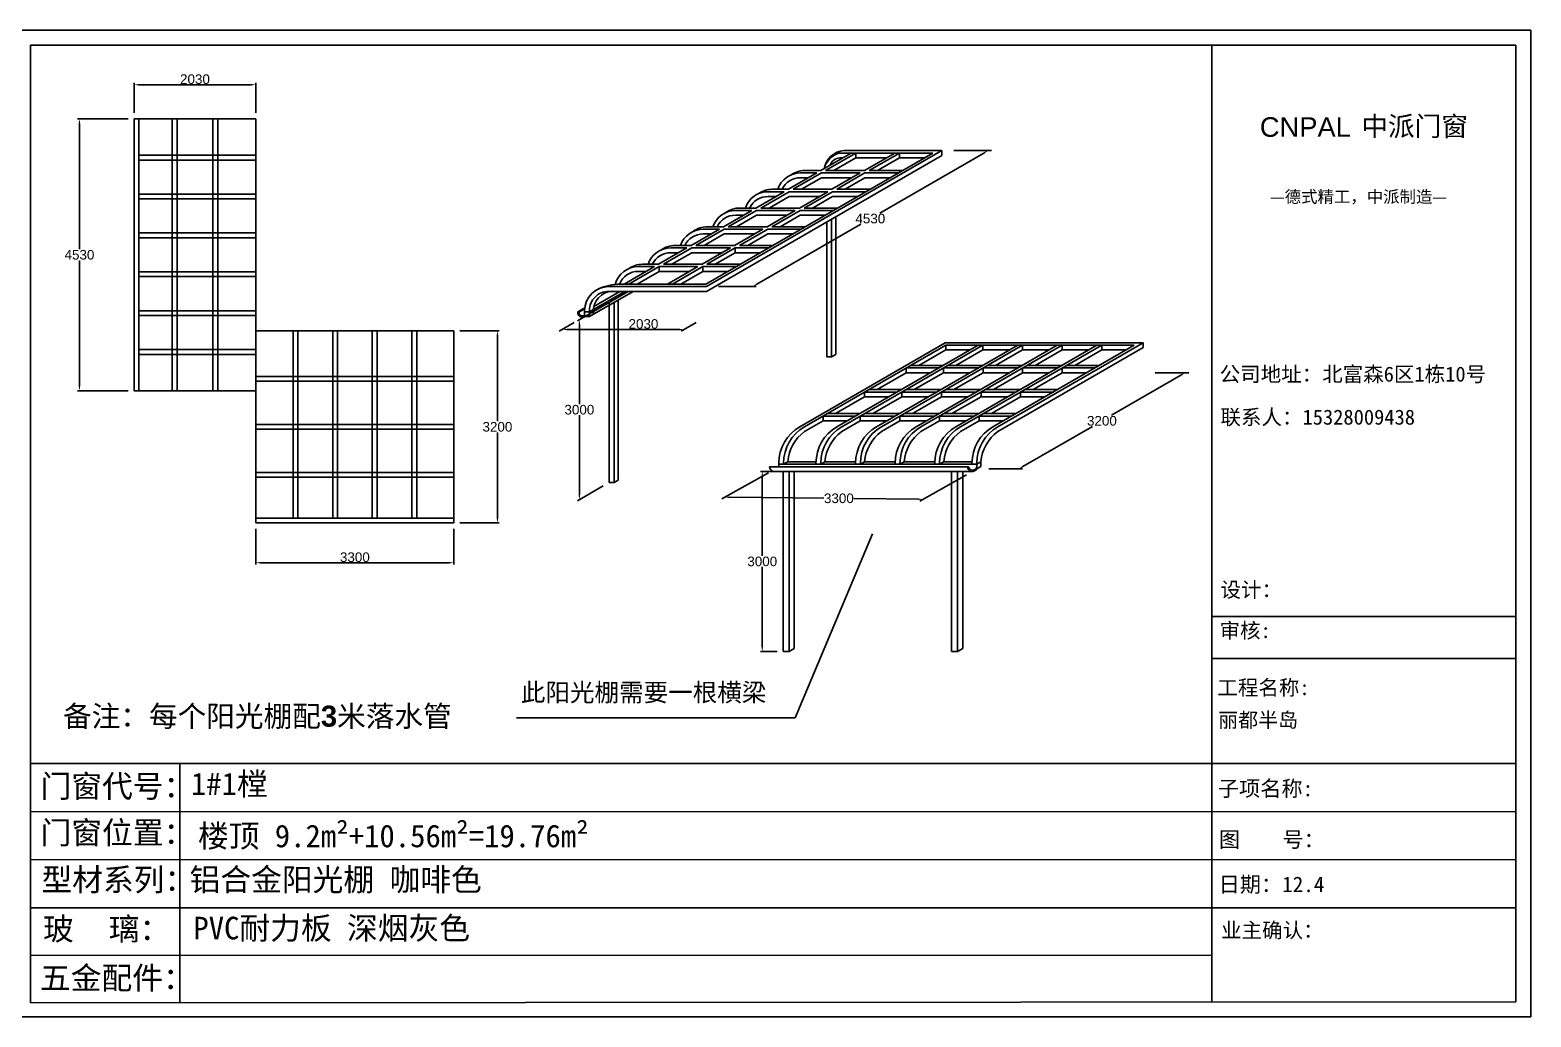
# Model space of a CAD drawing. Header units: inches. Extents: x -138455 to 599497, y -747149 to 13167.
# Drawn here: x 209278 to 234294, y -572479 to -556041 of the extents above; entities that cross this region are included whole.
import ezdxf

# ---------------------------------------------------------------- set-up
doc = ezdxf.new("R2010")
doc.units = ezdxf.units.IN
doc.header["$MEASUREMENT"] = 0
doc.header["$PDMODE"] = 35
doc.header["$PDSIZE"] = -3
doc.layers.add('0 @ 1', color=7, linetype='Continuous')
doc.styles.add('Annotative', font='arialbd.ttf')
doc.styles.add('MtXpl_', font='')
doc.styles.get("Standard").update_dxf_attribs({"font": 'arial.ttf'})
doc.styles.get('MtXpl_').set_extended_font_data('SimSun')
doc.dimstyles.get("Standard").update_dxf_attribs({"dimtxt": 80, "dimasz": 70, "dimexe": 40, "dimexo": 80, "dimgap": 0, "dimtad": 1, "dimtih": 1, "dimtoh": 1, "dimdec": 0, "dimzin": 0, "dimdsep": 46, "dimtxsty": 'Standard', "dimcen": 0.09, "dimadec": 0, "dimazin": 0, "dimtfac": 1, "dimtdec": 0, "dimtofl": 0, "dimtmove": 0, "dimatfit": 3, "dimfxl": 0, "dimtolj": 1, "dimtzin": 0, "dimarcsym": 0})

# ---------------------------------------------------------------- blocks, each defined once
blk = doc.blocks.new('*D2385')
at = {"color": 0, "lineweight": -2, "transparency": 16777216}
for p, q in [((216442, -561050), (217098, -561050)), ((217068, -561130), (217068, -562558)), ((217068, -564170), (217068, -562742)), ((216442, -564250), (217098, -564250))]:
    blk.add_line(p, q, dxfattribs=at)
at = {"color": 0, "transparency": 16777216}
for points in [[(217055, -561130), (217082, -561130), (217068, -561050)], [(217055, -564170), (217082, -564170), (217068, -564250)]]:
    blk.add_solid(points, dxfattribs=at)
at = {"layer": 'Defpoints', "color": 0, "transparency": 16777216}
for p in [(216342, -561050), (216342, -564250), (217068, -564250)]:
    blk.add_point(p, dxfattribs=at)
at = {"color": 0, "transparency": 16777216, "insert": (217068, -562650), "char_height": 160, "attachment_point": 5}
blk.add_mtext('\\A1;3200', dxfattribs=at)
blk = doc.blocks.new('*D2386')
at = {"color": 0, "lineweight": -2, "transparency": 16777216}
for p, q in [((213042, -564350), (213042, -564943)), ((216342, -564350), (216342, -564943)), ((213122, -564913), (216262, -564913))]:
    blk.add_line(p, q, dxfattribs=at)
at = {"color": 0, "transparency": 16777216}
for points in [[(213122, -564900), (213122, -564927), (213042, -564913)], [(216262, -564900), (216262, -564927), (216342, -564913)]]:
    blk.add_solid(points, dxfattribs=at)
at = {"layer": 'Defpoints', "color": 0, "transparency": 16777216}
for p in [(213042, -564250), (216342, -564250), (216342, -564913)]:
    blk.add_point(p, dxfattribs=at)
at = {"color": 0, "transparency": 16777216, "insert": (214692, -564822), "char_height": 160, "attachment_point": 5}
blk.add_mtext('\\A1;3300', dxfattribs=at)
blk = doc.blocks.new('*D2387')
at = {"color": 0, "lineweight": -2, "transparency": 16777216}
for p, q in [((221584, -563414), (220808, -563851)), ((224884, -563448), (224108, -563885)), ((220940, -563822), (222510, -563839)), ((224080, -563855), (223007, -563844))]:
    blk.add_line(p, q, dxfattribs=at)
at = {"color": 0, "transparency": 16777216}
for points in [[(220940, -563809), (220940, -563836), (220860, -563822)], [(224080, -563842), (224080, -563868), (224160, -563856)]]:
    blk.add_solid(points, dxfattribs=at)
at = {"layer": 'Defpoints', "color": 0, "transparency": 16777216}
for p in [(221758, -563316), (225058, -563350), (224160, -563856)]:
    blk.add_point(p, dxfattribs=at)
at = {"color": 0, "transparency": 16777216, "insert": (222759, -563841), "char_height": 160, "attachment_point": 5}
blk.add_mtext('\\A1;3300', dxfattribs=at)
blk = doc.blocks.new('*D2388')
at = {"color": 0, "lineweight": -2, "transparency": 16777216}
for p, q in [((210912, -557520), (210072, -557520)), ((210102, -557600), (210102, -559693)), ((210102, -561970), (210102, -559877)), ((210912, -562050), (210072, -562050))]:
    blk.add_line(p, q, dxfattribs=at)
at = {"color": 0, "transparency": 16777216}
for points in [[(210089, -557600), (210115, -557600), (210102, -557520)], [(210089, -561970), (210115, -561970), (210102, -562050)]]:
    blk.add_solid(points, dxfattribs=at)
at = {"layer": 'Defpoints', "color": 0, "transparency": 16777216}
for p in [(211012, -557520), (210102, -562050), (211012, -562050)]:
    blk.add_point(p, dxfattribs=at)
at = {"color": 0, "transparency": 16777216, "insert": (210102, -559785), "char_height": 160, "attachment_point": 5}
blk.add_mtext('\\A1;4530', dxfattribs=at)
blk = doc.blocks.new('*D2389')
at = {"color": 0, "lineweight": -2, "transparency": 16777216}
for p, q in [((211012, -557420), (211012, -556922)), ((211092, -556952), (212962, -556952)), ((213042, -557420), (213042, -556922))]:
    blk.add_line(p, q, dxfattribs=at)
at = {"color": 0, "transparency": 16777216}
for points in [[(211092, -556939), (211092, -556965), (211012, -556952)], [(212962, -556939), (212962, -556965), (213042, -556952)]]:
    blk.add_solid(points, dxfattribs=at)
at = {"layer": 'Defpoints', "color": 0, "transparency": 16777216}
for p in [(213042, -556952), (211012, -557520), (213042, -557520)]:
    blk.add_point(p, dxfattribs=at)
at = {"color": 0, "transparency": 16777216, "insert": (212027, -556860), "char_height": 160, "attachment_point": 5}
blk.add_mtext('\\A1;2030', dxfattribs=at)
blk = doc.blocks.new('*D2390')
at = {"color": 0, "lineweight": -2, "transparency": 16777216}
for p, q in [((225175, -558089), (223442, -559090)), ((224675, -558049), (225304, -558049)), ((221390, -560274), (223124, -559273)), ((220752, -560314), (221381, -560314))]:
    blk.add_line(p, q, dxfattribs=at)
at = {"color": 0, "transparency": 16777216}
for points in [[(225168, -558078), (225182, -558101), (225244, -558049)], [(221384, -560263), (221397, -560286), (221321, -560314)]]:
    blk.add_solid(points, dxfattribs=at)
at = {"layer": 'Defpoints', "color": 0, "transparency": 16777216}
for p in [(224475, -558049), (220552, -560314), (221321, -560314)]:
    blk.add_point(p, dxfattribs=at)
at = {"color": 0, "transparency": 16777216, "insert": (223283, -559182), "char_height": 160, "attachment_point": 5}
blk.add_mtext('\\A1;4530', dxfattribs=at)
blk = doc.blocks.new('*D2391')
at = {"color": 0, "lineweight": -2, "transparency": 16777216}
for p, q in [((228460, -561790), (227302, -562458)), ((228029, -561750), (228589, -561750)), ((225827, -563310), (226985, -562642)), ((225258, -563350), (225818, -563350))]:
    blk.add_line(p, q, dxfattribs=at)
at = {"color": 0, "transparency": 16777216}
for points in [[(228453, -561778), (228466, -561801), (228529, -561750)], [(225820, -563298), (225834, -563321), (225758, -563350)]]:
    blk.add_solid(points, dxfattribs=at)
at = {"layer": 'Defpoints', "color": 0, "transparency": 16777216}
for p in [(227829, -561750), (228529, -561750), (225058, -563350)]:
    blk.add_point(p, dxfattribs=at)
at = {"color": 0, "transparency": 16777216, "insert": (227143, -562550), "char_height": 160, "attachment_point": 5}
blk.add_mtext('\\A1;3200', dxfattribs=at)
blk = doc.blocks.new('*D2396')
at = {"color": 0, "lineweight": -2, "transparency": 16777216}
for p, q in [((218348, -560914), (218098, -561059)), ((220100, -561029), (218230, -561029)), ((220378, -560914), (220128, -561059))]:
    blk.add_line(p, q, dxfattribs=at)
at = {"color": 0, "transparency": 16777216}
for points in [[(218230, -561016), (218230, -561042), (218150, -561029)], [(220100, -561016), (220100, -561042), (220180, -561029)]]:
    blk.add_solid(points, dxfattribs=at)
at = {"layer": 'Defpoints', "color": 0, "transparency": 16777216}
for p in [(218522, -560814), (220552, -560814), (218150, -561029)]:
    blk.add_point(p, dxfattribs=at)
at = {"color": 0, "transparency": 16777216, "insert": (219502, -560937), "char_height": 160, "attachment_point": 5}
blk.add_mtext('\\A1;2030', dxfattribs=at)
blk = doc.blocks.new('*D2397')
at = {"color": 0, "lineweight": -2, "transparency": 16777216}
for p, q in [((221730, -563392), (221452, -563392)), ((221482, -563472), (221482, -564800)), ((221482, -566312), (221482, -564984)), ((221730, -566392), (221452, -566392))]:
    blk.add_line(p, q, dxfattribs=at)
at = {"color": 0, "transparency": 16777216}
for points in [[(221469, -563472), (221496, -563472), (221482, -563392)], [(221469, -566312), (221496, -566312), (221482, -566392)]]:
    blk.add_solid(points, dxfattribs=at)
at = {"layer": 'Defpoints', "color": 0, "transparency": 16777216}
for p in [(221830, -563392), (221482, -566392), (221830, -566392)]:
    blk.add_point(p, dxfattribs=at)
at = {"color": 0, "transparency": 16777216, "insert": (221482, -564892), "char_height": 160, "attachment_point": 5}
blk.add_mtext('\\A1;3000', dxfattribs=at)
blk = doc.blocks.new('*D2398')
at = {"color": 0, "lineweight": -2, "transparency": 16777216}
for p, q in [((218832, -560635), (218404, -560882)), ((218434, -560945), (218434, -562273)), ((218434, -563785), (218434, -562457)), ((218832, -563635), (218404, -563882))]:
    blk.add_line(p, q, dxfattribs=at)
at = {"color": 0, "transparency": 16777216}
for points in [[(218420, -560945), (218447, -560945), (218434, -560865)], [(218420, -563785), (218447, -563785), (218434, -563865)]]:
    blk.add_solid(points, dxfattribs=at)
at = {"layer": 'Defpoints', "color": 0, "transparency": 16777216}
for p in [(218932, -560577), (218932, -563577), (218434, -563865)]:
    blk.add_point(p, dxfattribs=at)
at = {"color": 0, "transparency": 16777216, "insert": (218434, -562365), "char_height": 160, "attachment_point": 5}
blk.add_mtext('\\A1;3000', dxfattribs=at)

msp = doc.modelspace()

# ---------------------------------------------------------------- linework, layer by layer
for p, q in [((234294.1, -556040.9), (209037.8, -556040.9)), ((234294.1, -556040.9), (234294.1, -572478.5)), ((209288.4, -556290.7), (234044.4, -556290.7)), ((209288.4, -572242.1), (209288.4, -556290.7)), ((228975.1, -556290.7), (228975.1, -572229)), ((234044.4, -556290.7), (234044.4, -572228.1)), ((213042.4, -557519.9), (211012.4, -557519.9)), ((211012.4, -562049.9), (211012.4, -557519.9)), ((211092.4, -562049.9), (211092.4, -557519.9)), ((211649.1, -557519.9), (211649.1, -562049.9)), ((211649.1, -557519.9), (211729.1, -557519.9)), ((211729.1, -557519.9), (211729.1, -562049.9)), ((212325.8, -557519.9), (212325.8, -562049.9)), ((212325.8, -557519.9), (212405.8, -557519.9)), ((212405.8, -557519.9), (212405.8, -562049.9)), ((213042.4, -562049.9), (213042.4, -557519.9)), ((224325.5, -558089.2), (220541, -560274.2)), ((224474.8, -558049.2), (220551.7, -560314.2)), ((222964.3, -558089.2), (222458.3, -558381.3)), ((223044.3, -558089.2), (222538.3, -558381.3)), ((224325.5, -558089.2), (222789.1, -558089.2)), ((224474.8, -558049.2), (222844.8, -558049.2)), ((223044.3, -558089.2), (223044.3, -558169.2)), ((223689.5, -558089.2), (223183.5, -558381.3)), ((223769.5, -558089.2), (223263.5, -558381.3)), ((223769.5, -558089.2), (223689.5, -558089.2)), ((223769.5, -558089.2), (223769.5, -558169.2)), ((224474.8, -558049.2), (224474.8, -558129.2)), ((211092.4, -558127), (213042.4, -558127)), ((211092.4, -558207), (213042.4, -558207)), ((224474.8, -558129.2), (220551.7, -560394.2)), ((223044.3, -558169.2), (222676.8, -558381.3)), ((222775.5, -558169.2), (222825.7, -558169.2)), ((223551, -558169.2), (223044.3, -558169.2)), ((223769.5, -558169.2), (223402.1, -558381.3)), ((224187, -558169.2), (223769.5, -558169.2)), ((222389, -558421.3), (221917.6, -558693.4)), ((222469, -558421.3), (221997.6, -558693.4)), ((222389, -558421.3), (222120.2, -558421.3)), ((222250.4, -558501.3), (222120.2, -558501.3)), ((222469, -558501.3), (222136.2, -558693.4)), ((222458.3, -558381.3), (222189.5, -558381.3)), ((223114.2, -558421.3), (222469, -558421.3)), ((222975.7, -558501.3), (222469, -558501.3)), ((223183.5, -558381.3), (222538.3, -558381.3)), ((223114.2, -558421.3), (222642.9, -558693.4)), ((223194.2, -558421.3), (222722.9, -558693.4)), ((223194.2, -558501.3), (222861.4, -558693.4)), ((223750.2, -558421.3), (223194.2, -558421.3)), ((223611.7, -558501.3), (223194.2, -558501.3)), ((223819.5, -558381.3), (223263.5, -558381.3)), ((211092.4, -558774.2), (213042.4, -558774.2)), ((211092.4, -558854.2), (213042.4, -558854.2)), ((221848.3, -558733.4), (221377, -559005.6)), ((221928.3, -558733.4), (221457, -559005.6)), ((221848.3, -558733.4), (221579.6, -558733.4)), ((221709.8, -558813.4), (221579.6, -558813.4)), ((221928.3, -558813.4), (221595.5, -559005.6)), ((221917.6, -558693.4), (221648.9, -558693.4)), ((222573.6, -558733.4), (221928.3, -558733.4)), ((222435, -558813.4), (221928.3, -558813.4)), ((222642.9, -558693.4), (221997.6, -558693.4)), ((222573.6, -558733.4), (222102.2, -559005.6)), ((222653.6, -558733.4), (222182.2, -559005.6)), ((222653.6, -558813.4), (222320.8, -559005.6)), ((223209.6, -558733.4), (222653.6, -558733.4)), ((223071, -558813.4), (222653.6, -558813.4)), ((223278.9, -558693.4), (222722.9, -558693.4)), ((221307.7, -559045.6), (220836.3, -559317.7)), ((221387.7, -559045.6), (220916.3, -559317.7)), ((221307.7, -559045.6), (221038.9, -559045.6)), ((221377, -559005.6), (221108.2, -559005.6)), ((222032.9, -559045.6), (221387.7, -559045.6)), ((222102.2, -559005.6), (221457, -559005.6)), ((222032.9, -559045.6), (221561.6, -559317.7)), ((222112.9, -559045.6), (221641.6, -559317.7)), ((222668.9, -559045.6), (222112.9, -559045.6)), ((222738.2, -559005.6), (222182.2, -559005.6)), ((220767, -559357.7), (220295.7, -559629.9)), ((220847, -559357.7), (220375.7, -559629.9)), ((220767, -559357.7), (220498.3, -559357.7)), ((220836.3, -559317.7), (220567.6, -559317.7)), ((221492.3, -559357.7), (220847, -559357.7)), ((221561.6, -559317.7), (220916.3, -559317.7)), ((221492.3, -559357.7), (221020.9, -559629.9)), ((221169.1, -559125.6), (221038.9, -559125.6)), ((221387.7, -559125.6), (221054.9, -559317.7)), ((221572.3, -559357.7), (221100.9, -559629.9)), ((221894.4, -559125.6), (221387.7, -559125.6)), ((222128.3, -559357.7), (221572.3, -559357.7)), ((222197.6, -559317.7), (221641.6, -559317.7)), ((222112.9, -559125.6), (221780.1, -559317.7)), ((222530.4, -559125.6), (222112.9, -559125.6)), ((222557.1, -559236.4), (222557.1, -561484.3)), ((222637.1, -559190.2), (222637.1, -561484.3)), ((222706.4, -559150.2), (222706.4, -561444.3)), ((211092.4, -559421.3), (213042.4, -559421.3)), ((211092.4, -559501.3), (213042.4, -559501.3)), ((220628.5, -559437.7), (220498.3, -559437.7)), ((220847, -559437.7), (220514.2, -559629.9)), ((221353.7, -559437.7), (220847, -559437.7)), ((221572.3, -559437.7), (221239.5, -559629.9)), ((221989.7, -559437.7), (221572.3, -559437.7)), ((220226.4, -559669.9), (219755, -559942)), ((220306.4, -559669.9), (219835, -559942)), ((220226.4, -559669.9), (219957.6, -559669.9)), ((220087.8, -559749.9), (219957.6, -559749.9)), ((220306.4, -559749.9), (219973.6, -559942)), ((220295.7, -559629.9), (220026.9, -559629.9)), ((220951.6, -559669.9), (220306.4, -559669.9)), ((220813.1, -559749.9), (220306.4, -559749.9)), ((220514.2, -559629.9), (220375.7, -559629.9)), ((220951.6, -559669.9), (220480.3, -559942)), ((221020.9, -559629.9), (220514.2, -559629.9)), ((221031.6, -559669.9), (220560.3, -559942)), ((221031.6, -559749.9), (220698.8, -559942)), ((221587.6, -559669.9), (221031.6, -559669.9)), ((221031.6, -559669.9), (221031.6, -559749.9)), ((221449.1, -559749.9), (221031.6, -559749.9)), ((221656.9, -559629.9), (221100.9, -559629.9)), ((211092.4, -560068.5), (213042.4, -560068.5)), ((219685.7, -559982), (219179.7, -560274.2)), ((219765.7, -559982), (219259.7, -560274.2)), ((219765.7, -560062), (219398.3, -560274.2)), ((219685.7, -559982), (219417, -559982)), ((219547.2, -560062), (219417, -560062)), ((219755, -559942), (219486.3, -559942)), ((219765.7, -559982), (219765.7, -560062)), ((220411, -559982), (219765.7, -559982)), ((220272.4, -560062), (219765.7, -560062)), ((220480.3, -559942), (219835, -559942)), ((220411, -559982), (219905, -560274.2)), ((220491, -559982), (219985, -560274.2)), ((220491, -560062), (220123.5, -560274.2)), ((221047, -559982), (220491, -559982)), ((220491, -559982), (220491, -560062)), ((220908.4, -560062), (220491, -560062)), ((221116.3, -559942), (220560.3, -559942)), ((211092.4, -560148.5), (213042.4, -560148.5)), ((220551.7, -560314.2), (218921.7, -560314.2)), ((220541, -560274.2), (219071, -560274.2)), ((218601.7, -560814.2), (219329.2, -560394.2)), ((218671, -560728), (219249.2, -560394.2)), ((218671, -560694.2), (219190.6, -560394.2)), ((218676.9, -560644.6), (219110.6, -560394.2)), ((220551.7, -560394.2), (218921.7, -560394.2)), ((218932.3, -560577.1), (218932.3, -563577.1)), ((219012.3, -560577.1), (219012.3, -563577.1)), ((219081.6, -560537.1), (219081.6, -563537.1)), ((211092.4, -560715.6), (213042.4, -560715.6)), ((211092.4, -560795.6), (213042.4, -560795.6)), ((218408.3, -560736.7), (218524.2, -560669.9)), ((218408.3, -560736.7), (218428.6, -560736.7)), ((218428.6, -560736.7), (218523, -560682.2)), ((218521.7, -560734.2), (218521.7, -560714.2)), ((218601.7, -560734.2), (218521.7, -560734.2)), ((218521.7, -560734.2), (218521.7, -560814.2)), ((218601.7, -560814.2), (218521.7, -560814.2)), ((218601.7, -560734.2), (218671, -560694.2)), ((218601.7, -560734.2), (218601.7, -560714.2)), ((218601.7, -560734.2), (218601.7, -560814.2)), ((218671, -560694.2), (218671, -560674.2)), ((218671, -560694.2), (218671, -560774.2)), ((216342.4, -561049.9), (213042.4, -561049.9)), ((213042.4, -561049.9), (213042.4, -564249.9)), ((213662.4, -564169.9), (213662.4, -561049.9)), ((213742.4, -564169.9), (213742.4, -561049.9)), ((214322.4, -564169.9), (214322.4, -561049.9)), ((214402.4, -564169.9), (214402.4, -561049.9)), ((214982.4, -564169.9), (214982.4, -561049.9)), ((215062.4, -564169.9), (215062.4, -561049.9)), ((215642.4, -564169.9), (215642.4, -561049.9)), ((215722.4, -564169.9), (215722.4, -561049.9)), ((216342.4, -564249.9), (216342.4, -561049.9)), ((211092.4, -561362.8), (213042.4, -561362.8)), ((224529, -561249.8), (222107.7, -562647.7)), ((224539.7, -561289.8), (222187.7, -562647.7)), ((225079.7, -561289.8), (222727.7, -562647.7)), ((225159.7, -561289.8), (222807.7, -562647.7)), ((225739.7, -561289.8), (223387.7, -562647.7)), ((225819.7, -561289.8), (223467.7, -562647.7)), ((226399.7, -561289.8), (224047.7, -562647.7)), ((226479.7, -561289.8), (224127.7, -562647.7)), ((224529, -561249.8), (227829, -561249.8)), ((224539.7, -561289.8), (227679.7, -561289.8)), ((224539.7, -561369.8), (224539.7, -561289.8)), ((227059.7, -561289.8), (224707.7, -562647.7)), ((227139.7, -561289.8), (224787.7, -562647.7)), ((225159.7, -561289.8), (225159.7, -561369.8)), ((227679.7, -561289.8), (225327.7, -562647.7)), ((227829, -561249.8), (225407.7, -562647.7)), ((227829, -561329.8), (225407.7, -562727.7)), ((225819.7, -561289.8), (225819.7, -561369.8)), ((226479.7, -561289.8), (226479.7, -561369.8)), ((227139.7, -561289.8), (227139.7, -561369.8)), ((227829, -561329.8), (227829, -561249.8)), ((211092.4, -561442.8), (213042.4, -561442.8)), ((222557.1, -561484.3), (222637.1, -561484.3)), ((222637.1, -561484.3), (222706.4, -561444.3)), ((224539.7, -561369.8), (224089.4, -561629.8)), ((224539.7, -561369.8), (224941.2, -561369.8)), ((225159.7, -561369.8), (224709.4, -561629.8)), ((225159.7, -561369.8), (225601.2, -561369.8)), ((225819.7, -561369.8), (225369.4, -561629.8)), ((225819.7, -561369.8), (226261.2, -561369.8)), ((226479.7, -561369.8), (226029.4, -561629.8)), ((226479.7, -561369.8), (226921.2, -561369.8)), ((227139.7, -561369.8), (226689.4, -561629.8)), ((227139.7, -561369.8), (227541.2, -561369.8)), ((216342.4, -561809.9), (213042.4, -561809.9)), ((216342.4, -561809.9), (216342.4, -561889.9)), ((223881.6, -561749.8), (223396.6, -562029.8)), ((223881.6, -561669.8), (224421.6, -561669.8)), ((223881.6, -561669.8), (223881.6, -561749.8)), ((223881.6, -561749.8), (224283, -561749.8)), ((223950.8, -561629.8), (224490.8, -561629.8)), ((224501.6, -561749.8), (224016.6, -562029.8)), ((224501.6, -561669.8), (225081.6, -561669.8)), ((224501.6, -561669.8), (224501.6, -561749.8)), ((224501.6, -561749.8), (224943, -561749.8)), ((224570.8, -561629.8), (225150.8, -561629.8)), ((225161.6, -561749.8), (224676.6, -562029.8)), ((225161.6, -561669.8), (225741.6, -561669.8)), ((225161.6, -561669.8), (225161.6, -561749.8)), ((225161.6, -561749.8), (225603, -561749.8)), ((225230.8, -561629.8), (225810.8, -561629.8)), ((225821.6, -561749.8), (225336.6, -562029.8)), ((225821.6, -561669.8), (226401.6, -561669.8)), ((225821.6, -561669.8), (225821.6, -561749.8)), ((225821.6, -561749.8), (226263, -561749.8)), ((225890.8, -561629.8), (226470.8, -561629.8)), ((226481.6, -561749.8), (225996.6, -562029.8)), ((226481.6, -561669.8), (227021.6, -561669.8)), ((226481.6, -561669.8), (226481.6, -561749.8)), ((226481.6, -561749.8), (226883, -561749.8)), ((226550.8, -561629.8), (227090.8, -561629.8)), ((213042.4, -562049.9), (211012.4, -562049.9)), ((216342.4, -561889.9), (213042.4, -561889.9)), ((223188.7, -562069.8), (223728.7, -562069.8)), ((223188.7, -562149.8), (223188.7, -562069.8)), ((223258, -562029.8), (223798, -562029.8)), ((223808.7, -562069.8), (224388.7, -562069.8)), ((223808.7, -562069.8), (223808.7, -562149.8)), ((223878, -562029.8), (224458, -562029.8)), ((224468.7, -562069.8), (225048.7, -562069.8)), ((224468.7, -562069.8), (224468.7, -562149.8)), ((224538, -562029.8), (225118, -562029.8)), ((225128.7, -562069.8), (225128.7, -562149.8)), ((225128.7, -562069.8), (225708.7, -562069.8)), ((225198, -562029.8), (225778, -562029.8)), ((225788.7, -562069.8), (225788.7, -562149.8)), ((225788.7, -562069.8), (226328.7, -562069.8)), ((225858, -562029.8), (226398, -562029.8)), ((226398, -562029.8), (226328.7, -562069.8)), ((223188.7, -562149.8), (222703.8, -562429.8)), ((223188.7, -562149.8), (223590.2, -562149.8)), ((223808.7, -562149.8), (223323.8, -562429.8)), ((223808.7, -562149.8), (224250.2, -562149.8)), ((224468.7, -562149.8), (223983.8, -562429.8)), ((224468.7, -562149.8), (224910.2, -562149.8)), ((225128.7, -562149.8), (224643.8, -562429.8)), ((225128.7, -562149.8), (225570.2, -562149.8)), ((225788.7, -562149.8), (225303.8, -562429.8)), ((225788.7, -562149.8), (226190.2, -562149.8)), ((216342.4, -562609.9), (213042.4, -562609.9)), ((216342.4, -562609.9), (216342.4, -562689.9)), ((222495.9, -562549.8), (222187.7, -562727.7)), ((222495.9, -562469.8), (223035.9, -562469.8)), ((222495.9, -562469.8), (222495.9, -562549.8)), ((222495.9, -562549.8), (222897.4, -562549.8)), ((222565.2, -562429.8), (223105.2, -562429.8)), ((223115.9, -562549.8), (222807.7, -562727.7)), ((223115.9, -562469.8), (223695.9, -562469.8)), ((223115.9, -562469.8), (223115.9, -562549.8)), ((223115.9, -562549.8), (223557.4, -562549.8)), ((223185.2, -562429.8), (223765.2, -562429.8)), ((223775.9, -562549.8), (223467.7, -562727.7)), ((223775.9, -562469.8), (224355.9, -562469.8)), ((223775.9, -562469.8), (223775.9, -562549.8)), ((223775.9, -562549.8), (224217.4, -562549.8)), ((223845.2, -562429.8), (224425.2, -562429.8)), ((224435.9, -562549.8), (224127.7, -562727.7)), ((224435.9, -562469.8), (225015.9, -562469.8)), ((224435.9, -562469.8), (224435.9, -562549.8)), ((224435.9, -562549.8), (224877.4, -562549.8)), ((224505.2, -562429.8), (225085.2, -562429.8)), ((225095.9, -562549.8), (224787.7, -562727.7)), ((225095.9, -562469.8), (225635.9, -562469.8)), ((225095.9, -562469.8), (225095.9, -562549.8)), ((225095.9, -562549.8), (225497.4, -562549.8)), ((225165.2, -562429.8), (225705.2, -562429.8)), ((216342.4, -562689.9), (213042.4, -562689.9)), ((224901.6, -563315.6), (221601.6, -563315.6)), ((221757.7, -563269.8), (221757.7, -563254)), ((221757.7, -563315.6), (221757.7, -563269.8)), ((221757.7, -563269.8), (225057.7, -563269.8)), ((221906.7, -563230), (221837.7, -563269.8)), ((221837.7, -563269.8), (221837.7, -563254)), ((221906.7, -563230), (222378.2, -563230)), ((222377.7, -563269.8), (222377.7, -563254)), ((222526.7, -563230), (222457.7, -563269.8)), ((222457.7, -563269.8), (222457.7, -563254)), ((222526.7, -563230), (223038.2, -563230)), ((223037.7, -563269.8), (223037.7, -563254)), ((223186.7, -563230), (223117.7, -563269.8)), ((223117.7, -563269.8), (223117.7, -563254)), ((223186.7, -563230), (223698.2, -563230)), ((223697.7, -563269.8), (223697.7, -563254)), ((223846.7, -563230), (223777.7, -563269.8)), ((223777.7, -563269.8), (223777.7, -563254)), ((223846.7, -563230), (224358.2, -563230)), ((224357.7, -563269.8), (224357.7, -563254)), ((224506.7, -563230), (224437.7, -563269.8)), ((224437.7, -563269.8), (224437.7, -563254)), ((224506.7, -563230), (224977.7, -563230)), ((224901.6, -563315.6), (224921.5, -563313.8)), ((224977.7, -563269.8), (224977.7, -563254)), ((225126.7, -563230), (225057.7, -563269.8)), ((225057.7, -563269.8), (225057.7, -563254)), ((225057.7, -563269.8), (225057.7, -563349.8)), ((225126.7, -563310), (225057.7, -563349.8)), ((225126.7, -563230), (225126.7, -563310)), ((216342.4, -563409.9), (213042.4, -563409.9)), ((216342.4, -563489.9), (213042.4, -563489.9)), ((216342.4, -563409.9), (216342.4, -563489.9)), ((218932.3, -563577.1), (219012.3, -563577.1)), ((219012.3, -563577.1), (219081.6, -563537.1)), ((224985.1, -563391.9), (221685.1, -563391.9)), ((221829.9, -563391.9), (221829.9, -566391.9)), ((221829.9, -563391.9), (221929.9, -563391.9)), ((221929.9, -563391.9), (221929.9, -566391.9)), ((222016.6, -566341.9), (222016.6, -563391.9)), ((224636.9, -563391.9), (224636.9, -566391.9)), ((224636.9, -563391.9), (224736.9, -563391.9)), ((224736.9, -563391.9), (224736.9, -566391.9)), ((224823.5, -566341.9), (224823.5, -563391.9)), ((213042.4, -564169.9), (216342.4, -564169.9)), ((213042.4, -564249.9), (216342.4, -564249.9)), ((228975.1, -565808.5), (234044.4, -565808.5)), ((221929.9, -566391.9), (222016.6, -566341.9)), ((224736.9, -566391.9), (224823.5, -566341.9)), ((221829.9, -566391.9), (221929.9, -566391.9)), ((224636.9, -566391.9), (224736.9, -566391.9)), ((228975.1, -566510.6), (234044.4, -566510.6)), ((209285.8, -568259.7), (234044.4, -568259.7)), ((211772.4, -568259.7), (211773.5, -572224.2)), ((209286.3, -569059.6), (234044.4, -569054.2)), ((209286.8, -569859.7), (234044.4, -569854.2)), ((209287.4, -570660.3), (234044.4, -570660.3)), ((209287.9, -571454.3), (228975.1, -571447.2)), ((209288.4, -572242.1), (234044.4, -572228.1)), ((234294.1, -572478.5), (209037.8, -572478.5))]:
    msp.add_line(p, q)
for centre, radius, start, end in [((222868.9, -558409.5), 361.2, 93.82389, 170.49558), ((222865.8, -558443), 365.1, 106.80789, 165.22892), ((222789.1, -558189.2), 100, 90, 106.80789), ((222793.8, -558365.2), 196.9, 95.33659, 158.61571), ((222120.2, -558821.3), 400, 90, 161.35867), ((222115.4, -558836.8), 335.6, 89.17183, 154.70333), ((222189.5, -558781.3), 400, 90, 125.73917), ((221579.6, -559133.4), 400, 90, 161.35867), ((221574.7, -559149), 335.6, 89.17183, 154.70333), ((221648.9, -559093.4), 400, 90, 125.73917), ((221038.9, -559445.6), 400, 90, 161.35867), ((221108.2, -559405.6), 400, 90, 125.73917), ((220498.3, -559757.7), 400, 90, 161.35867), ((220567.6, -559717.7), 400, 90, 125.73917), ((221034.1, -559461.1), 335.6, 89.17183, 154.70333), ((220493.4, -559773.3), 335.6, 89.17183, 154.70333), ((219957.6, -560069.9), 400, 90, 161.35867), ((219952.8, -560085.4), 335.6, 89.17183, 154.70333), ((220026.9, -560029.9), 400, 90, 125.73917), ((219417, -560382), 400, 90, 164.87041), ((219412.1, -560397.6), 335.6, 89.17183, 158.42586), ((219486.3, -560342), 400, 90, 125.73917), ((218921.7, -560714.2), 400, 90, 180), ((219128.3, -561174.9), 902.6, 93.64369, 117.86419), ((218920.1, -560712.5), 318.4, 89.70538, 180.29462), ((219000.3, -560724.1), 333.1, 82.18469, 171.3714), ((218484.5, -560746.9), 76.9, 172.4031, 298.95036), ((218484.5, -560746.9), 56.9, 169.70562, 310.86803), ((222457.7, -563254), 700, 120, 180), ((222537.7, -563254), 700, 120, 180), ((222596.2, -563286), 691.8, 126.19363, 175.35317), ((223077.7, -563254), 700, 120, 180), ((223157.7, -563254), 700, 120, 180), ((223216.2, -563286), 691.8, 126.19363, 175.35317), ((223737.7, -563254), 700, 120, 180), ((223817.7, -563254), 700, 120, 180), ((223876.2, -563286), 691.8, 126.19363, 175.35317), ((224397.7, -563254), 700, 120, 180), ((224477.7, -563254), 700, 120, 180), ((224536.2, -563286), 691.8, 126.19363, 175.35317), ((225057.7, -563254), 700, 120, 180), ((225137.7, -563254), 700, 120, 180), ((225196.2, -563286), 691.8, 126.19363, 175.35317), ((225677.7, -563254), 700, 120, 180), ((225757.7, -563254), 700, 120, 180), ((225816.2, -563286), 691.8, 126.19363, 175.35317), ((221685.1, -563308.1), 83.8, 185.0699, 270), ((224985.1, -563308.1), 83.8, 185.0699, 330.17049), ((224989.4, -563304.3), 68.5, 187.94179, 355.39367)]:
    msp.add_arc(centre, radius, start, end)

# ---------------------------------------------------------------- texts
msp.add_text('CNPAL', height=325.75).set_placement((229775.1, -557819.2))
at = {"style": 'MtXpl_'}
for s, height, p in [('中派门窗', 325.75, (231466.4, -557805.7)), ('—德式精工，中派制造—', 200.459, (229945.5, -558917.3)), ('公司地址：北富森6区1栋10号', 250.574, (229105.5, -561897)), ('联系人：15328009438', 250.574, (229119.1, -562613.4)), ('设计：', 250.57, (229119.5, -565487.8)), ('审核:', 250.57, (229103.5, -566167.3)), ('工程名称:', 250.57, (229066.9, -567118.3)), ('丽都半岛', 244.4, (229080.1, -567654.6)), ('子项名称:', 258.93, (229074.9, -568802.8)), ('图    号：', 258.93, (229093.5, -569652)), ('日期：12.4', 258.93, (229087.4, -570399.3)), ('业主确认：', 250.57, (229129.2, -571159.4))]:
    msp.add_text(s, height=height, dxfattribs=at).set_placement(p)
at = {"layer": '0 @ 1', "style": 'Annotative'}
for s, p in [('门窗代号：', (209452.7, -568822.8)), ('门窗位置：', (209452.7, -569597)), ('型材系列：', (209468.5, -570379.3)), ('玻    璃：', (209494.8, -571199.5)), ('五金配件：', (209443.4, -572016.7))]:
    msp.add_text(s, height=375.86, dxfattribs=at).set_placement(p)
at = {"layer": '0 @ 1', "attachment_point": 1, "style": 'Annotative'}
for s, width, insert, char_height in [('{\\fSimSun|b1|i0|c134|p2;此阳光棚需要一根横梁}', 9006.576, (217458.2, -566923.1), 300), ('{\\fSimSun|b1|i0|c134|p2;备注：每个阳光棚配}3{\\fSimSun|b1|i0|c134|p2;米落水管}', 9467.769, (209828.3, -567293.1), 350), ('{\\fSimSun|b1|i0|c134|p2;1#1樘}', 4396.385, (211959.7, -568408.5), 375.861), ('{\\fSimSun|b1|i0|c134|p2;楼顶 9.2m²+10.56m²=19.76m²}', 9006.576, (212076.6, -569276.1), 375.861), ('{\\fSimSun|b1|i0|c134|p2;铝合金阳光棚 咖啡色 }', 9006.576, (211937.6, -570002.1), 375.861), ('{\\fSimSun|b1|i0|c134|p2;PVC耐力板 深烟灰色}', 7839.588, (212000.5, -570809.8), 375.861)]:
    msp.add_mtext_dynamic_manual_height_columns(s, width=width, gutter_width=903.5, heights=[0], dxfattribs=dict(at, insert=insert, char_height=char_height))

# ---------------------------------------------------------------- dimensions: what is measured, and where the dimension line sits
dim = msp.add_linear_dim(base=(213042.4, -556951.9), p1=(211012.4, -557519.9), p2=(213042.4, -557519.9), dimstyle='Standard', override={"dimtxt": 160, "dimasz": 80, "dimexe": 30, "dimexo": 100, "dimgap": 10, "dimfxl": 100})
dim.commit()
dim.dimension.update_dxf_attribs({"geometry": '*D2389', "text_midpoint": (212027.4, -556951.9), "dimtype": 160})
dim = msp.add_linear_dim(base=(210102.1, -562049.9), p1=(211012.4, -557519.9), p2=(211012.4, -562049.9), angle=90, dimstyle='Standard', override={"dimtxt": 160, "dimasz": 80, "dimexe": 30, "dimexo": 100, "dimgap": 10, "dimfxl": 100})
dim.commit()
dim.dimension.update_dxf_attribs({"geometry": '*D2388', "text_midpoint": (210102.1, -559784.9)})
for p1, p2, distance, picture, middle in [((224474.8, -558049.2), (220551.7, -560314.2), 384.7, '*D2390', (223282.6, -559181.7)), ((225057.7, -563349.8), (227829, -561749.8), -350, '*D2391', (227143.5, -562549.8)), ((221829.9, -563391.9), (221829.9, -566391.9), -347.5, '*D2397', (221482.5, -564891.9))]:
    dim = msp.add_aligned_dim(p1=p1, p2=p2, distance=distance, dimstyle='Standard', override={"dimtxt": 160, "dimasz": 80, "dimexe": 30, "dimexo": 100, "dimgap": 10, "dimfxl": 100})
    dim.commit()
    dim.dimension.update_dxf_attribs({"geometry": picture, "text_midpoint": middle})
for base, p1, p2, angle, picture, middle, dimtype in [((218433.7, -563864.9), (218932.3, -560577.1), (218932.3, -563577.1), 270, '*D2398', (218433.7, -562364.9), 161), ((218149.6, -561029), (220551.7, -560814.2), (218521.7, -560814.2), 180, '*D2396', (219502.4, -561029), 161), ((217068.3, -564249.9), (216342.4, -561049.9), (216342.4, -564249.9), 90, '*D2385', (217068.3, -562649.9), 160), ((224160, -563855.8), (221757.7, -563315.6), (225057.7, -563349.8), 359.40506, '*D2387', (222758.6, -563841.2), 161)]:
    dim = msp.add_linear_dim(base=base, p1=p1, p2=p2, angle=angle, dimstyle='Standard', override={"dimtxt": 160, "dimasz": 80, "dimexe": 30, "dimexo": 100, "dimgap": 10, "dimfxl": 100})
    dim.commit()
    dim.dimension.update_dxf_attribs({"geometry": picture, "text_midpoint": middle, "dimtype": dimtype})
dim = msp.add_linear_dim(base=(216342.4, -564913.4), p1=(213042.4, -564249.9), p2=(216342.4, -564249.9), dimstyle='Standard', override={"dimtxt": 160, "dimasz": 80, "dimexe": 30, "dimexo": 100, "dimgap": 10, "dimfxl": 100})
dim.commit()
dim.dimension.update_dxf_attribs({"geometry": '*D2386', "text_midpoint": (214692.4, -564821.7)})

# ---------------------------------------------------------------- leaders
msp.add_leader([(223319.7, -564431.1), (222031.5, -567495.7), (217385.3, -567495.7)], dimstyle='Standard', override={"dimtxt": 160, "dimasz": 80, "dimexe": 30, "dimexo": 100, "dimgap": 10, "dimtad": 0, "dimfxl": 100})

doc.saveas('drawing.dxf')
